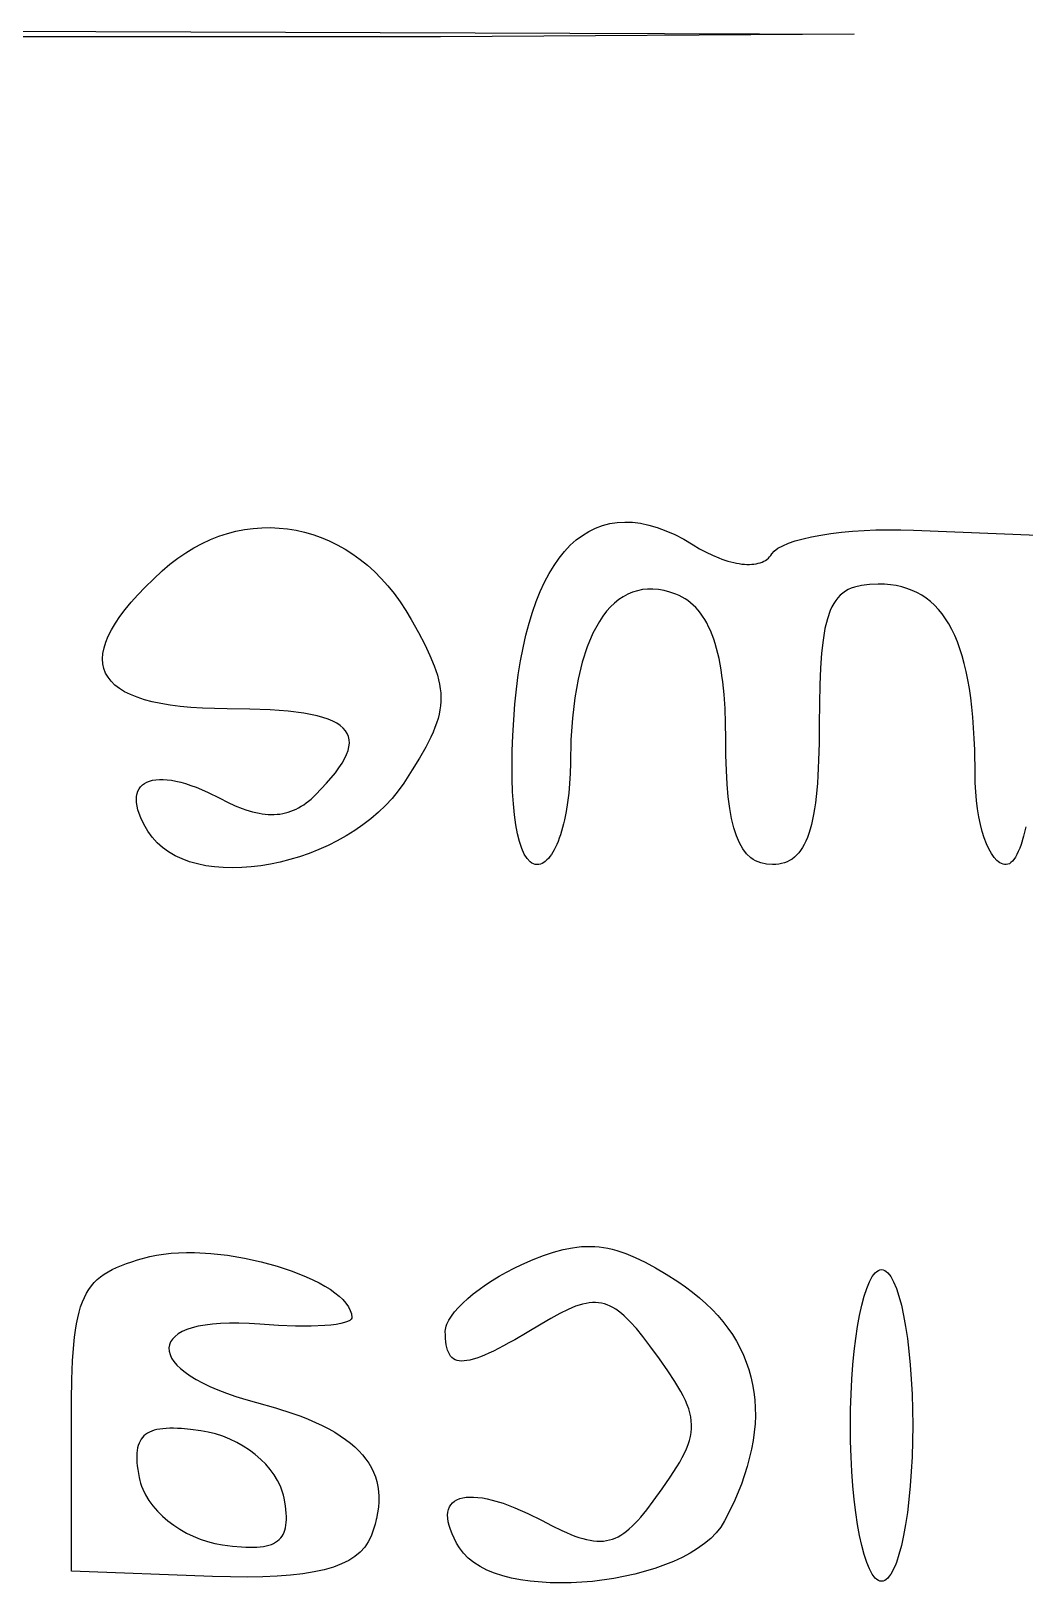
# Model space of a CAD drawing. Extents: x 70.3 to 133.4, y -81.7 to -32.
# Drawn here: x 83.434 to 84.616, y -80.397 to -78.552 of the extents above; entities that cross this region are included whole.
import ezdxf

# ---------------------------------------------------------------- set-up
doc = ezdxf.new("R2010")
doc.units = 0
doc.layers.add('BLACK', color=7, linetype='CONTINUOUS')

msp = doc.modelspace()

# ---------------------------------------------------------------- linework, layer by layer
at = {"layer": 'BLACK', "linetype": 'CONTINUOUS'}
for p, q in [((83.398972, -78.551733), (84.412734, -78.555447)), ((84.412734, -78.555447), (83.921317, -78.558488)), ((83.921317, -78.558488), (79.000274, -78.561297)), ((83.678004, -79.146464), (83.688229, -79.144435)), ((83.688229, -79.144435), (83.698482, -79.14303)), ((83.698482, -79.14303), (83.708743, -79.142247)), ((83.708743, -79.142247), (83.718994, -79.14208)), ((83.718994, -79.14208), (83.729216, -79.142528)), ((83.729216, -79.142528), (83.739388, -79.143585)), ((83.739388, -79.143585), (83.749493, -79.145249)), ((83.749493, -79.145249), (83.759511, -79.147515)), ((84.097515, -79.146522), (84.105469, -79.142635)), ((84.105469, -79.142635), (84.113706, -79.139579)), ((84.113706, -79.139579), (84.12222, -79.137359)), ((84.12222, -79.137359), (84.131005, -79.13598)), ((84.131005, -79.13598), (84.140056, -79.13545)), ((84.140056, -79.13545), (84.149367, -79.135774)), ((84.149367, -79.135774), (84.158931, -79.136957)), ((84.158931, -79.136957), (84.168742, -79.139005)), ((84.168742, -79.139005), (84.178795, -79.141925)), ((84.178795, -79.141925), (84.189084, -79.145721)), ((84.189084, -79.145721), (84.199602, -79.1504)), ((84.4108, -79.146369), (84.424557, -79.145434)), ((84.424557, -79.145434), (84.438781, -79.144816)), ((84.438781, -79.144816), (84.453385, -79.144529)), ((84.453385, -79.144529), (84.468284, -79.144588)), ((84.468284, -79.144588), (84.483391, -79.145008)), ((84.483391, -79.145008), (84.630607, -79.15088)), ((83.627965, -79.166115), (83.637764, -79.160906)), ((83.637764, -79.160906), (83.647687, -79.156339)), ((83.647687, -79.156339), (83.657714, -79.152413)), ((83.657714, -79.152413), (83.667826, -79.149122)), ((83.667826, -79.149122), (83.678004, -79.146464)), ((83.759511, -79.147515), (83.769423, -79.150379)), ((83.769423, -79.150379), (83.779209, -79.153839)), ((83.779209, -79.153839), (83.788852, -79.15789)), ((83.788852, -79.15789), (83.79833, -79.162528)), ((83.79833, -79.162528), (83.807626, -79.16775)), ((84.068652, -79.170259), (84.075413, -79.163108)), ((84.075413, -79.163108), (84.082482, -79.156764)), ((84.082482, -79.156764), (84.089851, -79.151234)), ((84.089851, -79.151234), (84.097515, -79.146522)), ((84.199602, -79.1504), (84.210344, -79.155968)), ((84.210344, -79.155968), (84.221304, -79.16243)), ((84.221304, -79.16243), (84.229184, -79.167122)), ((84.322246, -79.166653), (84.327916, -79.16352)), ((84.327916, -79.16352), (84.334829, -79.160572)), ((84.334829, -79.160572), (84.342899, -79.157825)), ((84.342899, -79.157825), (84.352042, -79.155293)), ((84.352042, -79.155293), (84.362169, -79.152991)), ((84.362169, -79.152991), (84.373194, -79.150933)), ((84.373194, -79.150933), (84.385032, -79.149133)), ((84.385032, -79.149133), (84.397596, -79.147607)), ((84.397596, -79.147607), (84.4108, -79.146369)), ((83.5995, -79.185643), (83.608814, -79.17848)), ((83.608814, -79.17848), (83.618309, -79.171972)), ((83.618309, -79.171972), (83.627965, -79.166115)), ((83.807626, -79.16775), (83.81672, -79.173552)), ((83.81672, -79.173552), (83.825594, -79.179931)), ((83.825594, -79.179931), (83.834227, -79.186881)), ((84.056075, -79.186959), (84.062204, -79.178211)), ((84.062204, -79.178211), (84.068652, -79.170259)), ((84.229184, -79.167122), (84.236955, -79.171299)), ((84.236955, -79.171299), (84.244583, -79.174957)), ((84.244583, -79.174957), (84.252032, -79.178091)), ((84.252032, -79.178091), (84.25568, -79.179461)), ((84.25568, -79.179461), (84.259269, -79.180698)), ((84.259269, -79.180698), (84.262797, -79.181803)), ((84.262797, -79.181803), (84.266259, -79.182774)), ((84.266259, -79.182774), (84.269651, -79.183612)), ((84.30108, -79.183845), (84.303291, -79.183037)), ((84.303291, -79.183037), (84.305375, -79.182088)), ((84.305375, -79.182088), (84.307329, -79.180999)), ((84.307329, -79.180999), (84.309147, -79.179768)), ((84.309147, -79.179768), (84.310827, -79.178395)), ((84.310827, -79.178395), (84.312362, -79.17688)), ((84.312362, -79.17688), (84.31375, -79.175222)), ((84.31375, -79.175222), (84.314986, -79.17342)), ((84.314986, -79.17342), (84.317908, -79.169958)), ((84.317908, -79.169958), (84.322246, -79.166653)), ((83.579894, -79.203204), (83.590386, -79.193465)), ((83.590386, -79.193465), (83.5995, -79.185643)), ((83.834227, -79.186881), (83.842601, -79.194401)), ((83.842601, -79.194401), (83.850697, -79.202486)), ((84.044798, -79.206818), (84.050271, -79.196497)), ((84.050271, -79.196497), (84.056075, -79.186959)), ((84.269651, -79.183612), (84.272968, -79.184315)), ((84.272968, -79.184315), (84.276205, -79.184883)), ((84.276205, -79.184883), (84.27936, -79.185316)), ((84.27936, -79.185316), (84.282427, -79.185613)), ((84.282427, -79.185613), (84.285402, -79.185773)), ((84.285402, -79.185773), (84.288281, -79.185797)), ((84.288281, -79.185797), (84.291059, -79.185684)), ((84.291059, -79.185684), (84.293732, -79.185432)), ((84.293732, -79.185432), (84.296296, -79.185042)), ((84.296296, -79.185042), (84.298747, -79.184513)), ((84.298747, -79.184513), (84.30108, -79.183845)), ((83.561435, -79.221852), (83.570244, -79.212668)), ((83.570244, -79.212668), (83.579894, -79.203204)), ((83.850697, -79.202486), (83.858495, -79.211132)), ((83.858495, -79.211132), (83.865977, -79.220336)), ((84.034867, -79.229791), (84.039661, -79.217918)), ((84.039661, -79.217918), (84.044798, -79.206818)), ((84.14929, -79.218828), (84.143663, -79.221204)), ((84.155109, -79.217031), (84.14929, -79.218828)), ((84.161115, -79.21582), (84.155109, -79.217031)), ((84.167306, -79.215201), (84.161115, -79.21582)), ((84.173677, -79.215179), (84.167306, -79.215201)), ((84.180224, -79.21576), (84.173677, -79.215179)), ((84.186945, -79.21695), (84.180224, -79.21576)), ((84.193835, -79.218755), (84.186945, -79.21695)), ((84.20089, -79.221181), (84.193835, -79.218755)), ((84.39929, -79.219914), (84.396334, -79.222466)), ((84.402456, -79.217676), (84.39929, -79.219914)), ((84.405838, -79.215739), (84.402456, -79.217676)), ((84.409442, -79.214087), (84.405838, -79.215739)), ((84.413275, -79.212704), (84.409442, -79.214087)), ((84.421653, -79.210687), (84.413275, -79.212704)), ((84.431023, -79.209567), (84.421653, -79.210687)), ((84.441436, -79.20922), (84.431023, -79.209567)), ((84.448791, -79.209423), (84.441436, -79.20922)), ((84.455886, -79.210033), (84.448791, -79.209423)), ((84.462724, -79.211054), (84.455886, -79.210033)), ((84.469305, -79.21249), (84.462724, -79.211054)), ((84.475632, -79.214343), (84.469305, -79.21249)), ((84.481706, -79.216617), (84.475632, -79.214343)), ((84.487529, -79.219316), (84.481706, -79.216617)), ((84.493102, -79.222442), (84.487529, -79.219316)), ((83.546339, -79.239378), (83.553468, -79.230757)), ((83.553468, -79.230757), (83.561435, -79.221852)), ((83.865977, -79.220336), (83.873124, -79.230093)), ((83.873124, -79.230093), (83.879915, -79.240401)), ((84.030422, -79.242429), (84.034867, -79.229791)), ((84.123141, -79.236385), (84.118526, -79.24157)), ((84.127966, -79.23175), (84.123141, -79.236385)), ((84.132997, -79.227671), (84.127966, -79.23175)), ((84.13823, -79.224153), (84.132997, -79.227671)), ((84.143663, -79.221204), (84.13823, -79.224153)), ((84.20465, -79.222761), (84.20089, -79.221181)), ((84.20828, -79.224565), (84.20465, -79.222761)), ((84.211781, -79.226596), (84.20828, -79.224565)), ((84.215153, -79.228856), (84.211781, -79.226596)), ((84.218397, -79.231347), (84.215153, -79.228856)), ((84.221515, -79.234071), (84.218397, -79.231347)), ((84.224505, -79.23703), (84.221515, -79.234071)), ((84.22737, -79.240226), (84.224505, -79.23703)), ((84.386476, -79.236136), (84.384472, -79.240494)), ((84.388658, -79.232169), (84.386476, -79.236136)), ((84.391024, -79.228579), (84.388658, -79.232169)), ((84.393581, -79.22535), (84.391024, -79.228579)), ((84.396334, -79.222466), (84.393581, -79.22535)), ((84.498428, -79.225999), (84.493102, -79.222442)), ((84.503509, -79.229991), (84.498428, -79.225999)), ((84.508345, -79.234421), (84.503509, -79.229991)), ((84.512938, -79.239291), (84.508345, -79.234421)), ((83.529982, -79.263524), (83.534598, -79.255764)), ((83.534598, -79.255764), (83.54005, -79.247715)), ((83.54005, -79.247715), (83.546339, -79.239378)), ((83.879915, -79.240401), (83.886332, -79.251255)), ((83.886332, -79.251255), (83.89492, -79.266897)), ((84.022602, -79.269984), (84.026332, -79.255829)), ((84.026332, -79.255829), (84.030422, -79.242429)), ((84.109941, -79.253567), (84.102239, -79.267693)), ((84.114125, -79.2473), (84.109941, -79.253567)), ((84.118526, -79.24157), (84.114125, -79.2473)), ((84.230109, -79.24366), (84.22737, -79.240226)), ((84.232725, -79.247336), (84.230109, -79.24366)), ((84.235216, -79.251254), (84.232725, -79.247336)), ((84.237584, -79.255418), (84.235216, -79.251254)), ((84.239831, -79.259829), (84.237584, -79.255418)), ((84.38097, -79.250447), (84.378101, -79.262148)), ((84.384472, -79.240494), (84.38097, -79.250447)), ((84.517291, -79.244606), (84.512938, -79.239291)), ((84.521404, -79.250369), (84.517291, -79.244606)), ((84.525281, -79.256583), (84.521404, -79.250369)), ((84.528921, -79.263252), (84.525281, -79.256583)), ((83.523256, -79.278168), (83.526202, -79.270993)), ((83.526202, -79.270993), (83.529982, -79.263524)), ((83.89492, -79.266897), (83.90233, -79.281159)), ((84.019239, -79.284888), (84.022602, -79.269984)), ((84.102239, -79.267693), (84.095451, -79.2839)), ((84.241955, -79.264489), (84.239831, -79.259829)), ((84.243958, -79.2694), (84.241955, -79.264489)), ((84.245842, -79.274564), (84.243958, -79.2694)), ((84.247605, -79.279983), (84.245842, -79.274564)), ((84.378101, -79.262148), (84.375814, -79.27572)), ((84.532328, -79.270378), (84.528921, -79.263252)), ((84.535503, -79.277966), (84.532328, -79.270378)), ((83.519416, -79.297911), (83.519864, -79.29163)), ((83.519864, -79.29163), (83.521144, -79.285048)), ((83.521144, -79.285048), (83.523256, -79.278168)), ((83.90233, -79.281159), (83.908554, -79.294237)), ((84.016248, -79.300535), (84.019239, -79.284888)), ((84.095451, -79.2839), (84.089605, -79.302142)), ((84.24925, -79.285659), (84.247605, -79.279983)), ((84.250777, -79.291595), (84.24925, -79.285659)), ((84.252186, -79.297792), (84.250777, -79.291595)), ((84.374058, -79.291285), (84.372781, -79.308964)), ((84.375814, -79.27572), (84.374058, -79.291285)), ((84.538447, -79.286018), (84.535503, -79.277966)), ((84.541162, -79.294538), (84.538447, -79.286018)), ((83.519798, -79.303891), (83.519416, -79.297911)), ((83.52101, -79.309566), (83.519798, -79.303891)), ((83.52305, -79.314934), (83.52101, -79.309566)), ((83.908554, -79.294237), (83.913583, -79.306328)), ((83.913583, -79.306328), (83.915646, -79.312064)), ((83.915646, -79.312064), (83.917408, -79.317626)), ((84.013636, -79.31692), (84.016248, -79.300535)), ((84.089605, -79.302142), (84.084731, -79.322371)), ((84.253479, -79.304252), (84.252186, -79.297792)), ((84.254655, -79.310977), (84.253479, -79.304252)), ((84.255717, -79.31797), (84.254655, -79.310977)), ((84.372781, -79.308964), (84.371933, -79.32888)), ((84.54365, -79.30353), (84.541162, -79.294538)), ((84.545913, -79.312996), (84.54365, -79.30353)), ((83.525917, -79.319994), (83.52305, -79.314934)), ((83.529611, -79.324743), (83.525917, -79.319994)), ((83.53413, -79.329179), (83.529611, -79.324743)), ((83.539474, -79.3333), (83.53413, -79.329179)), ((83.917408, -79.317626), (83.918866, -79.32304)), ((83.918866, -79.32304), (83.92002, -79.328329)), ((83.92002, -79.328329), (83.920868, -79.333519)), ((84.011408, -79.334036), (84.013636, -79.31692)), ((84.084731, -79.322371), (84.08086, -79.344539)), ((84.256663, -79.325232), (84.255717, -79.31797)), ((84.257496, -79.332765), (84.256663, -79.325232)), ((84.371933, -79.32888), (84.371462, -79.351154)), ((84.547952, -79.32294), (84.545913, -79.312996)), ((84.54977, -79.333365), (84.547952, -79.32294)), ((83.54564, -79.337104), (83.539474, -79.3333)), ((83.552629, -79.340588), (83.54564, -79.337104)), ((83.56044, -79.343751), (83.552629, -79.340588)), ((83.569071, -79.34659), (83.56044, -79.343751)), ((83.57852, -79.349103), (83.569071, -79.34659)), ((83.588789, -79.351288), (83.57852, -79.349103)), ((83.920868, -79.333519), (83.92141, -79.338633)), ((83.921569, -79.348732), (83.921184, -79.353767)), ((83.92141, -79.338633), (83.921644, -79.343696)), ((83.921644, -79.343696), (83.921569, -79.348732)), ((84.009571, -79.351879), (84.011408, -79.334036)), ((84.08086, -79.344539), (84.078019, -79.3686)), ((84.258215, -79.340572), (84.257496, -79.332765)), ((84.259316, -79.357013), (84.258215, -79.340572)), ((84.551367, -79.344276), (84.54977, -79.333365)), ((84.552745, -79.355674), (84.551367, -79.344276)), ((83.599874, -79.353142), (83.588789, -79.351288)), ((83.611776, -79.354665), (83.599874, -79.353142)), ((83.624493, -79.355853), (83.611776, -79.354665)), ((83.638024, -79.356704), (83.624493, -79.355853)), ((83.652368, -79.357216), (83.638024, -79.356704)), ((83.667525, -79.357387), (83.652368, -79.357216)), ((83.694604, -79.357711), (83.667525, -79.357387)), ((83.718807, -79.358701), (83.694604, -79.357711)), ((83.740165, -79.360389), (83.718807, -79.358701)), ((83.758708, -79.362803), (83.740165, -79.360389)), ((83.774468, -79.365974), (83.758708, -79.362803)), ((83.781314, -79.367853), (83.774468, -79.365974)), ((83.91948, -79.363929), (83.918159, -79.369105)), ((83.920488, -79.358824), (83.91948, -79.363929)), ((83.921184, -79.353767), (83.920488, -79.358824)), ((84.00813, -79.370442), (84.009571, -79.351879)), ((84.259973, -79.374573), (84.259316, -79.357013)), ((84.371462, -79.351154), (84.371316, -79.375908)), ((84.553907, -79.367563), (84.552745, -79.355674)), ((84.554854, -79.379948), (84.553907, -79.367563)), ((83.787475, -79.369932), (83.781314, -79.367853)), ((83.792956, -79.372215), (83.787475, -79.369932)), ((83.797761, -79.374706), (83.792956, -79.372215)), ((83.801893, -79.377409), (83.797761, -79.374706)), ((83.805356, -79.380328), (83.801893, -79.377409)), ((83.808155, -79.383465), (83.805356, -79.380328)), ((83.810292, -79.386825), (83.808155, -79.383465)), ((83.912303, -79.385308), (83.909717, -79.391015)), ((83.914571, -79.37977), (83.912303, -79.385308)), ((83.916523, -79.374377), (83.914571, -79.37977)), ((83.918159, -79.369105), (83.916523, -79.374377)), ((84.00707, -79.389377), (84.00813, -79.370442)), ((84.078019, -79.3686), (84.076239, -79.394506)), ((84.260191, -79.393266), (84.259973, -79.374573)), ((84.371316, -79.375908), (84.371144, -79.398128)), ((84.555587, -79.39283), (84.554854, -79.379948)), ((83.811772, -79.390412), (83.810292, -79.386825)), ((83.811199, -79.407101), (83.812309, -79.40257)), ((83.812599, -79.39423), (83.811772, -79.390412)), ((83.812309, -79.40257), (83.812777, -79.398281)), ((83.812777, -79.398281), (83.812599, -79.39423)), ((83.903588, -79.403037), (83.896174, -79.416032)), ((83.909717, -79.391015), (83.903588, -79.403037)), ((84.006421, -79.407461), (84.00707, -79.389377)), ((84.076239, -79.394506), (84.075549, -79.42221)), ((84.260373, -79.412748), (84.260191, -79.393266)), ((84.371144, -79.398128), (84.370616, -79.41852)), ((84.556109, -79.406214), (84.555587, -79.39283)), ((83.80042, -79.427716), (83.804058, -79.422181)), ((83.804058, -79.422181), (83.80707, -79.416903)), ((83.80707, -79.416903), (83.809451, -79.411878)), ((83.809451, -79.411878), (83.811199, -79.407101)), ((83.896174, -79.416032), (83.887466, -79.430195)), ((84.006175, -79.424641), (84.006421, -79.407461)), ((84.075549, -79.42221), (84.075289, -79.434473)), ((84.260929, -79.430702), (84.260373, -79.412748)), ((84.370616, -79.41852), (84.370214, -79.428049)), ((84.556524, -79.4345), (84.556109, -79.406214)), ((83.582755, -79.441748), (83.586934, -79.441438)), ((83.586934, -79.441438), (83.591421, -79.441448)), ((83.591421, -79.441448), (83.596208, -79.441781)), ((83.785789, -79.445897), (83.79616, -79.433511)), ((83.79616, -79.433511), (83.80042, -79.427716)), ((83.887466, -79.430195), (83.877456, -79.445723)), ((84.006324, -79.440866), (84.006175, -79.424641)), ((84.006859, -79.456087), (84.006324, -79.440866)), ((84.075289, -79.434473), (84.074638, -79.446393)), ((84.261873, -79.447167), (84.260929, -79.430702)), ((84.369715, -79.437141), (84.369119, -79.445803)), ((84.370214, -79.428049), (84.369715, -79.437141)), ((84.556717, -79.445511), (84.556524, -79.4345)), ((83.559824, -79.461554), (83.560445, -79.458266)), ((83.560445, -79.458266), (83.561461, -79.455258)), ((83.561461, -79.455258), (83.562863, -79.452534)), ((83.562863, -79.452534), (83.564642, -79.450098)), ((83.564642, -79.450098), (83.566789, -79.447954)), ((83.566789, -79.447954), (83.569297, -79.446105)), ((83.569297, -79.446105), (83.572156, -79.444556)), ((83.572156, -79.444556), (83.575357, -79.443311)), ((83.575357, -79.443311), (83.578893, -79.442374)), ((83.578893, -79.442374), (83.582755, -79.441748)), ((83.596208, -79.441781), (83.601286, -79.442441)), ((83.601286, -79.442441), (83.606647, -79.443433)), ((83.606647, -79.443433), (83.612282, -79.444761)), ((83.612282, -79.444761), (83.618182, -79.446428)), ((83.618182, -79.446428), (83.624339, -79.448438)), ((83.624339, -79.448438), (83.630745, -79.450795)), ((83.630745, -79.450795), (83.644266, -79.456568)), ((83.644266, -79.456568), (83.658677, -79.463778)), ((83.770126, -79.462124), (83.772974, -79.45937)), ((83.772974, -79.45937), (83.785789, -79.445897)), ((83.870887, -79.455021), (83.863649, -79.463926)), ((83.877456, -79.445723), (83.870887, -79.455021)), ((84.007773, -79.470251), (84.006859, -79.456087)), ((84.073617, -79.457906), (84.072246, -79.468953)), ((84.074638, -79.446393), (84.073617, -79.457906)), ((84.263219, -79.462179), (84.261873, -79.447167)), ((84.368422, -79.454043), (84.367623, -79.461866)), ((84.369119, -79.445803), (84.368422, -79.454043)), ((84.55728, -79.456214), (84.556717, -79.445511)), ((84.558197, -79.466553), (84.55728, -79.456214)), ((83.559605, -79.465118), (83.559824, -79.461554)), ((83.559798, -79.468954), (83.559605, -79.465118)), ((83.560412, -79.473058), (83.559798, -79.468954)), ((83.561454, -79.477426), (83.560412, -79.473058)), ((83.562933, -79.482054), (83.561454, -79.477426)), ((83.658677, -79.463778), (83.66799, -79.468536)), ((83.66799, -79.468536), (83.676915, -79.472627)), ((83.676915, -79.472627), (83.685473, -79.476049)), ((83.685473, -79.476049), (83.68962, -79.47751)), ((83.68962, -79.47751), (83.693685, -79.478803)), ((83.743268, -79.479279), (83.746393, -79.47805)), ((83.746393, -79.47805), (83.749477, -79.476652)), ((83.749477, -79.476652), (83.752522, -79.475085)), ((83.752522, -79.475085), (83.755531, -79.473348)), ((83.755531, -79.473348), (83.758506, -79.471442)), ((83.758506, -79.471442), (83.761451, -79.469367)), ((83.761451, -79.469367), (83.764367, -79.467122)), ((83.764367, -79.467122), (83.767258, -79.464708)), ((83.767258, -79.464708), (83.770126, -79.462124)), ((83.85579, -79.472427), (83.847359, -79.480517)), ((83.863649, -79.463926), (83.85579, -79.472427)), ((84.009057, -79.483309), (84.007773, -79.470251)), ((84.072246, -79.468953), (84.070546, -79.479471)), ((84.264981, -79.475776), (84.263219, -79.462179)), ((84.267171, -79.487994), (84.264981, -79.475776)), ((84.365708, -79.476293), (84.364588, -79.482909)), ((84.366719, -79.469281), (84.365708, -79.476293)), ((84.367623, -79.461866), (84.366719, -79.469281)), ((84.559447, -79.476471), (84.558197, -79.466553)), ((84.561012, -79.485915), (84.559447, -79.476471)), ((83.564859, -79.486938), (83.562933, -79.482054)), ((83.567239, -79.492075), (83.564859, -79.486938)), ((83.570082, -79.49746), (83.567239, -79.492075)), ((83.693685, -79.478803), (83.697668, -79.479929)), ((83.697668, -79.479929), (83.701572, -79.480887)), ((83.701572, -79.480887), (83.705401, -79.481678)), ((83.705401, -79.481678), (83.709156, -79.4823)), ((83.709156, -79.4823), (83.712841, -79.482755)), ((83.712841, -79.482755), (83.716458, -79.483042)), ((83.716458, -79.483042), (83.72001, -79.483161)), ((83.72001, -79.483161), (83.723499, -79.483112)), ((83.723499, -79.483112), (83.726928, -79.482895)), ((83.726928, -79.482895), (83.7303, -79.482509)), ((83.7303, -79.482509), (83.733617, -79.481954)), ((83.733617, -79.481954), (83.736883, -79.481231)), ((83.736883, -79.481231), (83.740099, -79.48034)), ((83.740099, -79.48034), (83.743268, -79.479279)), ((83.82897, -79.495424), (83.819109, -79.502223)), ((83.838403, -79.488185), (83.82897, -79.495424)), ((83.847359, -79.480517), (83.838403, -79.488185)), ((84.010702, -79.495208), (84.009057, -79.483309)), ((84.012702, -79.505898), (84.010702, -79.495208)), ((84.067422, -79.49412), (84.066238, -79.498672)), ((84.068537, -79.489397), (84.067422, -79.49412)), ((84.070546, -79.479471), (84.068537, -79.489397)), ((84.269805, -79.498872), (84.267171, -79.487994)), ((84.36201, -79.494982), (84.360549, -79.500452)), ((84.363356, -79.489137), (84.36201, -79.494982)), ((84.364588, -79.482909), (84.363356, -79.489137)), ((84.562873, -79.494829), (84.561012, -79.485915)), ((84.56501, -79.503156), (84.562873, -79.494829)), ((83.573397, -79.503089), (83.570082, -79.49746)), ((83.578402, -79.510203), (83.573397, -79.503089)), ((83.584176, -79.516652), (83.578402, -79.510203)), ((83.798291, -79.51447), (83.787431, -79.519898)), ((83.808866, -79.508575), (83.798291, -79.51447)), ((83.819109, -79.502223), (83.808866, -79.508575)), ((84.015047, -79.515328), (84.012702, -79.505898)), ((84.060857, -79.515016), (84.059363, -79.518598)), ((84.062294, -79.511225), (84.060857, -79.515016)), ((84.063672, -79.507232), (84.062294, -79.511225)), ((84.064987, -79.503045), (84.063672, -79.507232)), ((84.066238, -79.498672), (84.064987, -79.503045)), ((84.272897, -79.508446), (84.269805, -79.498872)), ((84.276459, -79.516755), (84.272897, -79.508446)), ((84.355445, -79.514678), (84.353496, -79.518715)), ((84.357268, -79.510293), (84.355445, -79.514678)), ((84.358969, -79.505554), (84.357268, -79.510293)), ((84.360549, -79.500452), (84.358969, -79.505554)), ((84.567405, -79.510842), (84.56501, -79.503156)), ((84.570039, -79.517832), (84.567405, -79.510842)), ((84.614239, -79.509028), (84.611184, -79.518866)), ((84.617092, -79.497726), (84.614239, -79.509028)), ((83.590672, -79.522446), (83.584176, -79.516652)), ((83.597842, -79.527592), (83.590672, -79.522446)), ((83.605637, -79.5321), (83.597842, -79.527592)), ((83.614009, -79.535979), (83.605637, -79.5321)), ((83.753618, -79.533296), (83.742097, -79.536769)), ((83.765046, -79.52932), (83.753618, -79.533296)), ((83.776333, -79.524851), (83.765046, -79.52932)), ((83.787431, -79.519898), (83.776333, -79.524851)), ((84.017729, -79.523447), (84.015047, -79.515328)), ((84.02074, -79.530205), (84.017729, -79.523447)), ((84.024072, -79.535549), (84.02074, -79.530205)), ((84.051126, -79.533096), (84.049344, -79.535259)), ((84.052867, -79.530677), (84.051126, -79.533096)), ((84.054564, -79.52801), (84.052867, -79.530677)), ((84.056214, -79.525102), (84.054564, -79.52801)), ((84.057814, -79.521963), (84.056214, -79.525102)), ((84.059363, -79.518598), (84.057814, -79.521963)), ((84.280507, -79.523834), (84.276459, -79.516755)), ((84.285053, -79.529722), (84.280507, -79.523834)), ((84.290112, -79.534456), (84.285053, -79.529722)), ((84.344406, -79.531516), (84.341798, -79.533913)), ((84.346878, -79.528804), (84.344406, -79.531516)), ((84.349215, -79.525771), (84.346878, -79.528804)), ((84.35142, -79.52241), (84.349215, -79.525771)), ((84.353496, -79.518715), (84.35142, -79.52241)), ((84.572893, -79.524069), (84.570039, -79.517832)), ((84.575947, -79.529499), (84.572893, -79.524069)), ((84.579183, -79.534066), (84.575947, -79.529499)), ((84.604549, -79.533751), (84.602795, -79.536401)), ((84.606268, -79.53066), (84.604549, -79.533751)), ((84.607948, -79.527141), (84.606268, -79.53066)), ((84.609588, -79.523205), (84.607948, -79.527141)), ((84.611184, -79.518866), (84.609588, -79.523205)), ((83.622912, -79.539239), (83.614009, -79.535979)), ((83.632296, -79.541888), (83.622912, -79.539239)), ((83.642115, -79.543935), (83.632296, -79.541888)), ((83.652319, -79.545389), (83.642115, -79.543935)), ((83.662861, -79.546259), (83.652319, -79.545389)), ((83.673694, -79.546555), (83.662861, -79.546259)), ((83.684768, -79.546286), (83.673694, -79.546555)), ((83.696037, -79.545459), (83.684768, -79.546286)), ((83.707453, -79.544085), (83.696037, -79.545459)), ((83.718966, -79.542173), (83.707453, -79.544085)), ((83.73053, -79.539731), (83.718966, -79.542173)), ((83.742097, -79.536769), (83.73053, -79.539731)), ((84.027717, -79.53943), (84.024072, -79.535549)), ((84.029654, -79.540805), (84.027717, -79.53943)), ((84.031666, -79.541795), (84.029654, -79.540805)), ((84.033752, -79.542394), (84.031666, -79.541795)), ((84.035911, -79.542595), (84.033752, -79.542394)), ((84.037915, -79.542438), (84.035911, -79.542595)), ((84.039894, -79.54197), (84.037915, -79.542438)), ((84.041847, -79.541201), (84.039894, -79.54197)), ((84.043771, -79.540138), (84.041847, -79.541201)), ((84.045664, -79.538788), (84.043771, -79.540138)), ((84.047522, -79.537159), (84.045664, -79.538788)), ((84.049344, -79.535259), (84.047522, -79.537159)), ((84.292838, -79.536402), (84.290112, -79.534456)), ((84.295698, -79.538073), (84.292838, -79.536402)), ((84.301824, -79.54061), (84.295698, -79.538073)), ((84.308504, -79.542105), (84.301824, -79.54061)), ((84.315753, -79.542595), (84.308504, -79.542105)), ((84.319534, -79.542467), (84.315753, -79.542595)), ((84.32316, -79.54208), (84.319534, -79.542467)), ((84.326633, -79.541425), (84.32316, -79.54208)), ((84.329957, -79.540497), (84.326633, -79.541425)), ((84.333133, -79.539289), (84.329957, -79.540497)), ((84.336164, -79.537793), (84.333133, -79.539289)), ((84.339052, -79.536004), (84.336164, -79.537793)), ((84.341798, -79.533913), (84.339052, -79.536004)), ((84.582582, -79.537714), (84.579183, -79.534066)), ((84.584337, -79.539177), (84.582582, -79.537714)), ((84.586125, -79.540389), (84.584337, -79.539177)), ((84.587944, -79.541344), (84.586125, -79.540389)), ((84.589792, -79.542034), (84.587944, -79.541344)), ((84.591667, -79.542454), (84.589792, -79.542034)), ((84.593566, -79.542595), (84.591667, -79.542454)), ((84.595464, -79.542339), (84.593566, -79.542595)), ((84.597339, -79.541579), (84.595464, -79.542339)), ((84.599187, -79.540328), (84.597339, -79.541579)), ((84.601007, -79.538598), (84.599187, -79.540328)), ((84.602795, -79.536401), (84.601007, -79.538598)), ((83.554125, -80.01474), (83.5609, -80.012695)), ((83.5609, -80.012695), (83.575681, -80.008736)), ((83.575681, -80.008736), (83.583668, -80.006981)), ((83.583668, -80.006981), (83.592046, -80.005614)), ((83.592046, -80.005614), (83.600775, -80.004621)), ((83.600775, -80.004621), (83.60981, -80.003989)), ((83.60981, -80.003989), (83.619111, -80.003705)), ((83.619111, -80.003705), (83.628634, -80.003758)), ((83.628634, -80.003758), (83.648178, -80.004819)), ((83.648178, -80.004819), (83.668105, -80.00707)), ((83.668105, -80.00707), (83.688076, -80.010408)), ((83.688076, -80.010408), (83.707751, -80.014732)), ((84.017902, -80.018089), (84.031174, -80.012296)), ((84.031174, -80.012296), (84.043711, -80.007388)), ((84.043711, -80.007388), (84.055621, -80.003377)), ((84.055621, -80.003377), (84.067014, -80.000275)), ((84.067014, -80.000275), (84.077999, -79.998093)), ((84.077999, -79.998093), (84.083372, -79.997351)), ((84.083372, -79.997351), (84.088684, -79.996844)), ((84.088684, -79.996844), (84.093949, -79.996573)), ((84.093949, -79.996573), (84.09918, -79.996539)), ((84.09918, -79.996539), (84.104391, -79.996745)), ((84.104391, -79.996745), (84.109595, -79.997191)), ((84.109595, -79.997191), (84.114806, -79.997879)), ((84.114806, -79.997879), (84.120038, -79.998811)), ((84.120038, -79.998811), (84.125305, -79.999987)), ((84.125305, -79.999987), (84.130619, -80.001411)), ((84.130619, -80.001411), (84.141447, -80.005002)), ((84.141447, -80.005002), (84.152631, -80.009598)), ((84.152631, -80.009598), (84.164281, -80.01521)), ((83.517102, -80.032578), (83.521358, -80.02948)), ((83.521358, -80.02948), (83.525938, -80.026607)), ((83.525938, -80.026607), (83.530856, -80.023933)), ((83.530856, -80.023933), (83.536122, -80.021434)), ((83.536122, -80.021434), (83.541747, -80.019085)), ((83.541747, -80.019085), (83.547745, -80.016862)), ((83.547745, -80.016862), (83.554125, -80.01474)), ((83.707751, -80.014732), (83.726793, -80.01994)), ((83.726793, -80.01994), (83.744863, -80.025929)), ((83.744863, -80.025929), (83.761622, -80.032597)), ((83.990893, -80.032103), (83.999605, -80.027198)), ((83.999605, -80.027198), (84.008623, -80.022513)), ((84.008623, -80.022513), (84.017902, -80.018089)), ((84.164281, -80.01521), (84.176504, -80.021849)), ((84.176504, -80.021849), (84.189411, -80.029528)), ((84.189411, -80.029528), (84.203111, -80.038258)), ((84.434416, -80.0325), (84.43617, -80.029994)), ((84.43617, -80.029994), (84.437958, -80.027917)), ((84.437958, -80.027917), (84.439778, -80.026281)), ((84.439778, -80.026281), (84.441626, -80.025098)), ((84.441626, -80.025098), (84.443501, -80.024379)), ((84.443501, -80.024379), (84.445399, -80.024137)), ((84.445399, -80.024137), (84.447298, -80.024379)), ((84.447298, -80.024379), (84.449173, -80.025098)), ((84.449173, -80.025098), (84.451021, -80.026281)), ((84.451021, -80.026281), (84.45284, -80.027917)), ((84.45284, -80.027917), (84.456383, -80.0325)), ((83.500298, -80.052295), (83.503101, -80.047706)), ((83.503101, -80.047706), (83.506171, -80.043464)), ((83.506171, -80.043464), (83.509521, -80.039546)), ((83.509521, -80.039546), (83.51316, -80.035925)), ((83.51316, -80.035925), (83.517102, -80.032578)), ((83.761622, -80.032597), (83.769405, -80.036153)), ((83.769405, -80.036153), (83.776732, -80.039841)), ((83.776732, -80.039841), (83.783563, -80.043648)), ((83.783563, -80.043648), (83.789854, -80.047561)), ((83.789854, -80.047561), (83.795564, -80.051567)), ((83.960049, -80.053116), (83.967066, -80.047736)), ((83.967066, -80.047736), (83.974577, -80.042413)), ((83.974577, -80.042413), (83.982535, -80.037189)), ((83.982535, -80.037189), (83.990893, -80.032103)), ((84.203111, -80.038258), (84.212203, -80.044473)), ((84.212203, -80.044473), (84.220828, -80.050893)), ((84.424726, -80.055879), (84.42778, -80.046576)), ((84.42778, -80.046576), (84.429377, -80.042472)), ((84.429377, -80.042472), (84.431017, -80.038751)), ((84.431017, -80.038751), (84.432697, -80.035423)), ((84.432697, -80.035423), (84.434416, -80.0325)), ((84.456383, -80.0325), (84.459782, -80.038751)), ((84.459782, -80.038751), (84.463018, -80.046576)), ((84.463018, -80.046576), (84.466072, -80.055879)), ((83.491526, -80.07462), (83.493376, -80.068394)), ((83.493376, -80.068394), (83.495447, -80.062614)), ((83.495447, -80.062614), (83.49775, -80.057256)), ((83.49775, -80.057256), (83.500298, -80.052295)), ((83.795564, -80.051567), (83.80065, -80.055653)), ((83.80065, -80.055653), (83.805069, -80.059807)), ((83.805069, -80.059807), (83.80878, -80.064016)), ((83.80878, -80.064016), (83.81174, -80.068267)), ((83.81174, -80.068267), (83.813906, -80.072547)), ((83.942426, -80.069197), (83.947682, -80.063887)), ((83.947682, -80.063887), (83.953572, -80.058514)), ((83.953572, -80.058514), (83.960049, -80.053116)), ((84.081722, -80.067734), (84.077294, -80.069456)), ((84.08599, -80.066286), (84.081722, -80.067734)), ((84.090109, -80.065115), (84.08599, -80.066286)), ((84.094095, -80.064223), (84.090109, -80.065115)), ((84.097958, -80.063613), (84.094095, -80.064223)), ((84.101713, -80.063287), (84.097958, -80.063613)), ((84.105373, -80.063248), (84.101713, -80.063287)), ((84.108951, -80.063499), (84.105373, -80.063248)), ((84.112459, -80.064041), (84.108951, -80.063499)), ((84.115911, -80.064879), (84.112459, -80.064041)), ((84.11932, -80.066013), (84.115911, -80.064879)), ((84.122699, -80.067448), (84.11932, -80.066013)), ((84.126062, -80.069184), (84.122699, -80.067448)), ((84.220828, -80.050893), (84.228985, -80.057517)), ((84.228985, -80.057517), (84.236672, -80.064339)), ((84.236672, -80.064339), (84.24389, -80.071357)), ((84.419238, -80.078542), (84.421872, -80.066566)), ((84.421872, -80.066566), (84.424726, -80.055879)), ((84.466072, -80.055879), (84.468926, -80.066566)), ((84.468926, -80.066566), (84.47156, -80.078542)), ((83.488443, -80.088507), (83.489886, -80.081316)), ((83.489886, -80.081316), (83.491526, -80.07462)), ((83.807079, -80.087142), (83.802468, -80.088261)), ((83.810762, -80.085866), (83.807079, -80.087142)), ((83.813463, -80.084439), (83.810762, -80.085866)), ((83.815124, -80.082863), (83.813463, -80.084439)), ((83.813906, -80.072547), (83.815237, -80.076844)), ((83.815548, -80.082021), (83.815124, -80.082863)), ((83.815237, -80.076844), (83.81569, -80.081144)), ((83.81569, -80.081144), (83.815548, -80.082021)), ((83.928674, -80.088979), (83.930928, -80.084333)), ((83.930928, -80.084333), (83.934002, -80.079461)), ((83.934002, -80.079461), (83.937851, -80.074402)), ((83.937851, -80.074402), (83.942426, -80.069197)), ((84.052285, -80.082082), (84.040698, -80.088959)), ((84.062914, -80.076238), (84.052285, -80.082082)), ((84.072692, -80.071449), (84.062914, -80.076238)), ((84.077294, -80.069456), (84.072692, -80.071449)), ((84.12942, -80.071226), (84.126062, -80.069184)), ((84.132787, -80.073576), (84.12942, -80.071226)), ((84.136177, -80.076235), (84.132787, -80.073576)), ((84.139602, -80.079208), (84.136177, -80.076235)), ((84.143075, -80.082496), (84.139602, -80.079208)), ((84.14661, -80.086102), (84.143075, -80.082496)), ((84.153917, -80.094278), (84.14661, -80.086102)), ((84.24389, -80.071357), (84.250638, -80.078568)), ((84.250638, -80.078568), (84.256914, -80.085969)), ((84.256914, -80.085969), (84.262719, -80.093555)), ((84.416843, -80.091711), (84.419238, -80.078542)), ((84.47156, -80.078542), (84.473955, -80.091711)), ((83.485186, -80.113301), (83.486105, -80.104475)), ((83.486105, -80.104475), (83.487186, -80.096219)), ((83.487186, -80.096219), (83.488443, -80.088507)), ((83.60553, -80.103507), (83.602466, -80.106669)), ((83.609421, -80.10057), (83.60553, -80.103507)), ((83.614138, -80.09788), (83.609421, -80.10057)), ((83.619681, -80.095458), (83.614138, -80.09788)), ((83.626048, -80.093323), (83.619681, -80.095458)), ((83.633238, -80.091497), (83.626048, -80.093323)), ((83.641251, -80.090001), (83.633238, -80.091497)), ((83.650086, -80.088855), (83.641251, -80.090001)), ((83.659741, -80.08808), (83.650086, -80.088855)), ((83.670216, -80.087696), (83.659741, -80.08808)), ((83.681511, -80.087725), (83.670216, -80.087696)), ((83.693624, -80.088186), (83.681511, -80.087725)), ((83.706554, -80.089102), (83.693624, -80.088186)), ((83.728477, -80.090636), (83.706554, -80.089102)), ((83.74893, -80.091382), (83.728477, -80.090636)), ((83.767464, -80.091373), (83.74893, -80.091382)), ((83.783632, -80.090642), (83.767464, -80.091373)), ((83.790688, -80.090015), (83.783632, -80.090642)), ((83.796986, -80.08922), (83.790688, -80.090015)), ((83.802468, -80.088261), (83.796986, -80.08922)), ((83.926815, -80.097426), (83.926934, -80.095433)), ((83.92688, -80.101903), (83.926815, -80.097426)), ((83.927083, -80.10608), (83.92688, -80.101903)), ((83.926934, -80.095433), (83.927287, -80.093357)), ((83.927287, -80.093357), (83.927869, -80.091204)), ((83.927869, -80.091204), (83.928674, -80.088979)), ((84.024255, -80.098856), (84.009384, -80.107478)), ((84.040698, -80.088959), (84.024255, -80.098856)), ((84.161626, -80.103757), (84.153917, -80.094278)), ((84.169842, -80.11456), (84.161626, -80.103757)), ((84.262719, -80.093555), (84.268052, -80.101325)), ((84.268052, -80.101325), (84.272912, -80.109273)), ((84.414706, -80.105979), (84.416843, -80.091711)), ((84.473955, -80.091711), (84.476092, -80.105979)), ((83.483791, -80.132758), (83.485186, -80.113301)), ((83.598823, -80.113589), (83.598246, -80.117306)), ((83.598246, -80.117306), (83.598499, -80.121165)), ((83.598499, -80.121165), (83.599583, -80.125147)), ((83.60023, -80.110037), (83.598823, -80.113589)), ((83.602466, -80.106669), (83.60023, -80.110037)), ((83.927431, -80.109957), (83.927083, -80.10608)), ((83.927934, -80.113534), (83.927431, -80.109957)), ((83.9286, -80.116809), (83.927934, -80.113534)), ((83.929439, -80.119782), (83.9286, -80.116809)), ((83.930459, -80.122453), (83.929439, -80.119782)), ((83.931669, -80.124821), (83.930459, -80.122453)), ((83.97863, -80.123498), (83.973508, -80.125758)), ((83.984082, -80.120924), (83.97863, -80.123498)), ((83.989875, -80.118036), (83.984082, -80.120924)), ((83.996017, -80.114832), (83.989875, -80.118036)), ((84.002517, -80.111313), (83.996017, -80.114832)), ((84.009384, -80.107478), (84.002517, -80.111313)), ((84.181353, -80.130262), (84.169842, -80.11456)), ((84.272912, -80.109273), (84.277298, -80.117399)), ((84.277298, -80.117399), (84.281211, -80.125697)), ((84.41128, -80.137432), (84.412845, -80.121251)), ((84.412845, -80.121251), (84.414706, -80.105979)), ((84.476092, -80.105979), (84.477953, -80.121251)), ((84.477953, -80.121251), (84.479518, -80.137432)), ((83.48291, -80.154789), (83.483791, -80.132758)), ((83.599583, -80.125147), (83.6015, -80.12923)), ((83.6015, -80.12923), (83.604251, -80.133395)), ((83.604251, -80.133395), (83.607835, -80.137619)), ((83.607835, -80.137619), (83.612254, -80.141884)), ((83.612254, -80.141884), (83.617509, -80.146167)), ((83.933077, -80.126884), (83.931669, -80.124821)), ((83.934694, -80.128643), (83.933077, -80.126884)), ((83.936526, -80.130097), (83.934694, -80.128643)), ((83.938585, -80.131245), (83.936526, -80.130097)), ((83.940877, -80.132087), (83.938585, -80.131245)), ((83.943413, -80.132621), (83.940877, -80.132087)), ((83.9462, -80.132848), (83.943413, -80.132621)), ((83.949248, -80.132765), (83.9462, -80.132848)), ((83.952566, -80.132374), (83.949248, -80.132765)), ((83.956162, -80.131673), (83.952566, -80.132374)), ((83.960046, -80.130662), (83.956162, -80.131673)), ((83.964225, -80.129339), (83.960046, -80.130662)), ((83.96871, -80.127705), (83.964225, -80.129339)), ((83.973508, -80.125758), (83.96871, -80.127705)), ((84.191341, -80.144401), (84.181353, -80.130262)), ((84.281211, -80.125697), (84.284648, -80.134164)), ((84.284648, -80.134164), (84.28761, -80.142798)), ((84.41003, -80.154427), (84.41128, -80.137432)), ((84.479518, -80.137432), (84.480768, -80.154427)), ((83.482449, -80.179589), (83.48291, -80.154789)), ((83.617509, -80.146167), (83.623602, -80.150449)), ((83.623602, -80.150449), (83.630531, -80.154708)), ((83.630531, -80.154708), (83.6383, -80.158923)), ((83.6383, -80.158923), (83.646907, -80.163075)), ((84.19981, -80.157194), (84.191341, -80.144401)), ((84.206766, -80.168858), (84.19981, -80.157194)), ((84.28761, -80.142798), (84.290096, -80.151595)), ((84.290096, -80.151595), (84.292105, -80.160552)), ((84.292105, -80.160552), (84.293637, -80.169666)), ((84.409114, -80.17214), (84.41003, -80.154427)), ((84.480768, -80.154427), (84.481685, -80.17214)), ((83.646907, -80.163075), (83.656356, -80.167143)), ((83.656356, -80.167143), (83.666645, -80.171105)), ((83.666645, -80.171105), (83.677777, -80.17494)), ((83.677777, -80.17494), (83.689751, -80.17863)), ((83.689751, -80.17863), (83.702569, -80.182151)), ((84.209678, -80.174333), (84.206766, -80.168858)), ((84.212213, -80.179608), (84.209678, -80.174333)), ((84.293637, -80.169666), (84.29469, -80.178932)), ((84.29469, -80.178932), (84.295265, -80.188348)), ((84.40855, -80.190478), (84.409114, -80.17214)), ((84.481685, -80.17214), (84.482249, -80.190478)), ((83.482316, -80.207356), (83.482449, -80.179589)), ((83.702569, -80.182151), (83.724961, -80.188398)), ((83.724961, -80.188398), (83.74542, -80.195041)), ((83.74542, -80.195041), (83.75493, -80.198519)), ((84.214372, -80.184709), (84.212213, -80.179608)), ((84.216156, -80.189662), (84.214372, -80.184709)), ((84.217565, -80.194496), (84.216156, -80.189662)), ((84.2186, -80.199237), (84.217565, -80.194496)), ((84.295361, -80.197911), (84.294977, -80.207618)), ((84.295265, -80.188348), (84.295361, -80.197911)), ((84.408358, -80.209345), (84.40855, -80.190478)), ((84.482249, -80.190478), (84.482441, -80.209345)), ((83.482316, -80.382544), (83.482316, -80.207356)), ((83.577959, -80.216138), (83.575276, -80.217291)), ((83.58088, -80.215158), (83.577959, -80.216138)), ((83.584043, -80.214346), (83.58088, -80.215158)), ((83.587452, -80.213699), (83.584043, -80.214346)), ((83.591113, -80.213214), (83.587452, -80.213699)), ((83.595029, -80.212888), (83.591113, -80.213214)), ((83.599205, -80.212717), (83.595029, -80.212888)), ((83.603645, -80.212699), (83.599205, -80.212717)), ((83.608353, -80.212829), (83.603645, -80.212699)), ((83.613333, -80.213105), (83.608353, -80.212829)), ((83.62413, -80.21408), (83.613333, -80.213105)), ((83.636069, -80.215598), (83.62413, -80.21408)), ((83.645001, -80.217207), (83.636069, -80.215598)), ((83.75493, -80.198519), (83.763963, -80.202103)), ((83.763963, -80.202103), (83.772521, -80.205796)), ((83.772521, -80.205796), (83.780606, -80.209602)), ((83.780606, -80.209602), (83.788222, -80.213522)), ((83.788222, -80.213522), (83.795369, -80.217559)), ((84.219261, -80.203912), (84.2186, -80.199237)), ((84.219008, -80.217813), (84.219464, -80.213173)), ((84.219549, -80.208548), (84.219261, -80.203912)), ((84.219464, -80.213173), (84.219549, -80.208548)), ((84.294977, -80.207618), (84.294112, -80.217464)), ((84.40855, -80.228211), (84.408358, -80.209345)), ((84.482441, -80.209345), (84.482249, -80.228211)), ((83.561861, -80.233091), (83.561125, -80.235937)), ((83.562796, -80.230445), (83.561861, -80.233091)), ((83.563934, -80.227998), (83.562796, -80.230445)), ((83.56528, -80.225746), (83.563934, -80.227998)), ((83.566838, -80.223685), (83.56528, -80.225746)), ((83.568612, -80.221812), (83.566838, -80.223685)), ((83.570607, -80.220124), (83.568612, -80.221812)), ((83.572827, -80.218618), (83.570607, -80.220124)), ((83.575276, -80.217291), (83.572827, -80.218618)), ((83.653795, -80.219451), (83.645001, -80.217207)), ((83.662402, -80.222292), (83.653795, -80.219451)), ((83.670774, -80.22569), (83.662402, -80.222292)), ((83.678863, -80.229606), (83.670774, -80.22569)), ((83.686619, -80.234001), (83.678863, -80.229606)), ((83.693995, -80.238837), (83.686619, -80.234001)), ((83.795369, -80.217559), (83.80205, -80.221716)), ((83.80205, -80.221716), (83.808267, -80.225995)), ((83.808267, -80.225995), (83.814023, -80.230398)), ((83.814023, -80.230398), (83.819319, -80.234929)), ((84.213477, -80.23707), (84.215415, -80.232097)), ((84.215415, -80.232097), (84.216983, -80.227248)), ((84.216983, -80.227248), (84.218181, -80.222496)), ((84.218181, -80.222496), (84.219008, -80.217813)), ((84.292766, -80.227447), (84.290938, -80.237564)), ((84.294112, -80.217464), (84.292766, -80.227447)), ((84.409114, -80.246549), (84.40855, -80.228211)), ((84.482249, -80.228211), (84.481685, -80.246549)), ((83.560233, -80.242248), (83.560068, -80.245718)), ((83.560068, -80.245718), (83.560085, -80.249403)), ((83.560085, -80.249403), (83.560279, -80.253306)), ((83.560584, -80.238989), (83.560233, -80.242248)), ((83.561125, -80.235937), (83.560584, -80.238989)), ((83.700942, -80.244073), (83.693995, -80.238837)), ((83.707412, -80.24967), (83.700942, -80.244073)), ((83.713356, -80.255591), (83.707412, -80.24967)), ((83.819319, -80.234929), (83.824157, -80.239589)), ((83.824157, -80.239589), (83.828541, -80.244381)), ((83.828541, -80.244381), (83.832471, -80.249309)), ((83.832471, -80.249309), (83.83595, -80.254373)), ((84.202045, -80.25874), (84.205454, -80.253001)), ((84.205454, -80.253001), (84.208496, -80.247495)), ((84.208496, -80.247495), (84.211171, -80.242193)), ((84.211171, -80.242193), (84.213477, -80.23707)), ((84.290938, -80.237564), (84.285833, -80.258184)), ((84.41003, -80.264263), (84.409114, -80.246549)), ((84.481685, -80.246549), (84.480768, -80.264263)), ((83.560279, -80.253306), (83.560646, -80.25743)), ((83.560646, -80.25743), (83.561182, -80.261778)), ((83.561182, -80.261778), (83.562742, -80.271161)), ((83.562742, -80.271161), (83.563523, -80.274686)), ((83.718726, -80.261795), (83.713356, -80.255591)), ((83.723472, -80.268243), (83.718726, -80.261795)), ((83.727548, -80.274896), (83.723472, -80.268243)), ((83.83595, -80.254373), (83.838981, -80.259577)), ((83.838981, -80.259577), (83.841565, -80.264924)), ((83.841565, -80.264924), (83.843705, -80.270415)), ((83.843705, -80.270415), (83.845402, -80.276054)), ((84.184749, -80.284556), (84.194127, -80.271021)), ((84.194127, -80.271021), (84.202045, -80.25874)), ((84.285833, -80.258184), (84.278794, -80.279298)), ((84.41128, -80.281258), (84.41003, -80.264263)), ((84.480768, -80.264263), (84.479518, -80.281258)), ((83.563523, -80.274686), (83.564514, -80.278195)), ((83.564514, -80.278195), (83.565709, -80.281682)), ((83.565709, -80.281682), (83.567102, -80.285142)), ((83.567102, -80.285142), (83.570458, -80.291961)), ((83.730904, -80.281716), (83.727548, -80.274896)), ((83.732298, -80.285176), (83.730904, -80.281716)), ((83.733493, -80.288663), (83.732298, -80.285176)), ((83.734484, -80.292172), (83.733493, -80.288663)), ((83.845402, -80.276054), (83.846659, -80.281843)), ((83.846659, -80.281843), (83.847479, -80.287784)), ((83.847479, -80.287784), (83.847862, -80.29388)), ((84.173914, -80.29956), (84.184749, -80.284556)), ((84.278794, -80.279298), (84.269814, -80.300881)), ((84.412845, -80.297439), (84.41128, -80.281258)), ((84.479518, -80.281258), (84.477953, -80.297439)), ((83.570458, -80.291961), (83.574534, -80.298615)), ((83.574534, -80.298615), (83.579281, -80.305063)), ((83.579281, -80.305063), (83.58465, -80.311267)), ((83.735264, -80.295697), (83.734484, -80.292172)), ((83.736825, -80.30508), (83.735264, -80.295697)), ((83.73736, -80.309428), (83.736825, -80.30508)), ((83.847331, -80.306547), (83.84642, -80.313123)), ((83.847812, -80.300134), (83.847331, -80.306547)), ((83.847862, -80.29388), (83.847812, -80.300134)), ((83.930662, -80.309144), (83.931848, -80.306225)), ((83.931848, -80.306225), (83.933456, -80.303622)), ((83.933456, -80.303622), (83.935477, -80.301336)), ((83.935477, -80.301336), (83.937902, -80.299372)), ((83.937902, -80.299372), (83.940723, -80.297732)), ((83.940723, -80.297732), (83.943932, -80.296418)), ((83.943932, -80.296418), (83.947519, -80.295434)), ((83.947519, -80.295434), (83.951478, -80.294783)), ((83.951478, -80.294783), (83.955798, -80.294466)), ((83.955798, -80.294466), (83.960472, -80.294488)), ((83.960472, -80.294488), (83.965492, -80.294851)), ((83.965492, -80.294851), (83.970849, -80.295557)), ((83.970849, -80.295557), (83.976534, -80.296611)), ((83.976534, -80.296611), (83.982539, -80.298013)), ((83.982539, -80.298013), (83.995477, -80.301879)), ((83.995477, -80.301879), (84.009593, -80.307176)), ((84.009593, -80.307176), (84.024822, -80.313929)), ((84.166355, -80.309584), (84.173914, -80.29956)), ((84.269814, -80.300881), (84.258888, -80.322905)), ((84.414706, -80.312711), (84.412845, -80.297439)), ((84.477953, -80.297439), (84.476092, -80.312711)), ((83.58465, -80.311267), (83.590594, -80.317187)), ((83.590594, -80.317187), (83.597064, -80.322785)), ((83.597064, -80.322785), (83.604011, -80.328021)), ((83.737728, -80.313552), (83.73736, -80.309428)), ((83.737423, -80.32787), (83.737774, -80.32461)), ((83.737922, -80.317455), (83.737728, -80.313552)), ((83.737774, -80.32461), (83.737938, -80.32114)), ((83.737938, -80.32114), (83.737922, -80.317455)), ((83.843319, -80.326773), (83.841133, -80.333852)), ((83.844756, -80.32114), (83.843319, -80.326773)), ((83.845082, -80.319864), (83.844756, -80.32114)), ((83.84642, -80.313123), (83.845082, -80.319864)), ((83.929585, -80.315916), (83.929904, -80.312375)), ((83.929713, -80.319763), (83.929585, -80.315916)), ((83.930295, -80.323915), (83.929713, -80.319763)), ((83.929904, -80.312375), (83.930662, -80.309144)), ((83.93134, -80.328368), (83.930295, -80.323915)), ((84.024822, -80.313929), (84.041095, -80.322159)), ((84.041095, -80.322159), (84.053745, -80.328745)), ((84.148904, -80.329301), (84.15228, -80.32596)), ((84.15228, -80.32596), (84.155701, -80.322319)), ((84.155701, -80.322319), (84.159178, -80.318378)), ((84.159178, -80.318378), (84.162725, -80.314134)), ((84.162725, -80.314134), (84.166355, -80.309584)), ((84.258886, -80.322905), (84.254388, -80.330143)), ((84.258888, -80.322905), (84.258886, -80.322905)), ((84.416843, -80.326979), (84.414706, -80.312711)), ((84.419238, -80.340149), (84.416843, -80.326979)), ((84.473955, -80.326979), (84.47156, -80.340149)), ((84.476092, -80.312711), (84.473955, -80.326979)), ((83.604011, -80.328021), (83.611387, -80.332857)), ((83.611387, -80.332857), (83.619143, -80.337252)), ((83.619143, -80.337252), (83.627232, -80.341168)), ((83.627232, -80.341168), (83.635604, -80.344567)), ((83.635604, -80.344567), (83.644211, -80.347407)), ((83.7274, -80.346734), (83.729394, -80.345046)), ((83.729394, -80.345046), (83.731169, -80.343174)), ((83.731169, -80.343174), (83.732726, -80.341113)), ((83.732726, -80.341113), (83.734072, -80.33886)), ((83.734072, -80.33886), (83.735211, -80.336413)), ((83.735211, -80.336413), (83.736145, -80.333768)), ((83.736145, -80.333768), (83.736881, -80.330921)), ((83.736881, -80.330921), (83.737423, -80.32787)), ((83.838527, -80.341105), (83.835304, -80.347933)), ((83.841133, -80.333852), (83.838527, -80.341103)), ((83.838527, -80.341103), (83.838527, -80.341105)), ((83.932858, -80.333118), (83.93134, -80.328368)), ((83.934855, -80.338165), (83.932858, -80.333118)), ((83.937341, -80.343503), (83.934855, -80.338165)), ((83.940324, -80.349132), (83.937341, -80.343503)), ((84.053745, -80.328745), (84.065334, -80.334345)), ((84.065334, -80.334345), (84.070763, -80.336771)), ((84.070763, -80.336771), (84.075966, -80.338944)), ((84.075966, -80.338944), (84.080955, -80.340863)), ((84.080955, -80.340863), (84.085743, -80.342524)), ((84.085743, -80.342524), (84.090343, -80.343925)), ((84.090343, -80.343925), (84.094768, -80.345066)), ((84.094768, -80.345066), (84.099031, -80.345942)), ((84.121927, -80.345542), (84.125415, -80.344511)), ((84.125415, -80.344511), (84.128845, -80.3432)), ((84.128845, -80.3432), (84.132229, -80.341605)), ((84.132229, -80.341605), (84.135579, -80.339724)), ((84.135579, -80.339724), (84.138909, -80.337555)), ((84.138909, -80.337555), (84.142231, -80.335097)), ((84.142231, -80.335097), (84.145558, -80.332346)), ((84.145558, -80.332346), (84.148904, -80.329301)), ((84.242374, -80.343615), (84.234996, -80.349835)), ((84.248861, -80.337048), (84.242374, -80.343615)), ((84.254388, -80.330143), (84.248861, -80.337048)), ((84.421872, -80.352124), (84.419238, -80.340149)), ((84.47156, -80.340149), (84.468926, -80.352124)), ((83.644211, -80.347407), (83.653005, -80.349652)), ((83.653005, -80.349652), (83.661937, -80.351261)), ((83.661937, -80.351261), (83.673876, -80.352779)), ((83.673876, -80.352779), (83.684673, -80.353754)), ((83.684673, -80.353754), (83.689654, -80.35403)), ((83.689654, -80.35403), (83.694362, -80.35416)), ((83.694362, -80.35416), (83.698801, -80.354142)), ((83.698801, -80.354142), (83.702977, -80.353971)), ((83.702977, -80.353971), (83.706893, -80.353645)), ((83.706893, -80.353645), (83.710554, -80.35316)), ((83.710554, -80.35316), (83.713964, -80.352513)), ((83.713964, -80.352513), (83.717127, -80.351701)), ((83.717127, -80.351701), (83.720048, -80.35072)), ((83.720048, -80.35072), (83.72273, -80.349568)), ((83.72273, -80.349568), (83.72518, -80.34824)), ((83.72518, -80.34824), (83.7274, -80.346734)), ((83.825792, -80.35996), (83.819448, -80.365175)), ((83.831068, -80.354215), (83.825792, -80.35996)), ((83.835304, -80.347933), (83.831068, -80.354215)), ((83.943812, -80.355047), (83.940324, -80.349132)), ((83.948414, -80.361357), (83.943812, -80.355047)), ((83.954038, -80.367125), (83.948414, -80.361357)), ((84.099031, -80.345942), (84.103145, -80.346553)), ((84.103145, -80.346553), (84.107123, -80.346896)), ((84.107123, -80.346896), (84.110977, -80.346968)), ((84.110977, -80.346968), (84.11472, -80.346768)), ((84.11472, -80.346768), (84.118366, -80.346293)), ((84.118366, -80.346293), (84.121927, -80.345542)), ((84.217837, -80.361207), (84.208194, -80.366346)), ((84.226794, -80.355701), (84.217837, -80.361207)), ((84.234996, -80.349835), (84.226794, -80.355701)), ((84.424726, -80.362811), (84.421872, -80.352124)), ((84.42778, -80.372115), (84.424726, -80.362811)), ((84.466072, -80.362811), (84.463018, -80.372115)), ((84.468926, -80.352124), (84.466072, -80.362811)), ((83.782845, -80.380865), (83.770751, -80.38353)), ((83.793735, -80.377703), (83.782845, -80.380865)), ((83.803447, -80.374039), (83.793735, -80.377703)), ((83.812009, -80.369865), (83.803447, -80.374039)), ((83.819448, -80.365175), (83.812009, -80.369865)), ((83.960615, -80.372359), (83.954038, -80.367125)), ((83.968077, -80.377064), (83.960615, -80.372359)), ((83.976356, -80.38125), (83.968077, -80.377064)), ((83.985383, -80.384921), (83.976356, -80.38125)), ((84.175827, -80.379489), (84.152068, -80.386286)), ((84.197932, -80.371111), (84.175827, -80.379489)), ((84.208194, -80.366346), (84.197932, -80.371111)), ((84.431017, -80.37994), (84.42778, -80.372115)), ((84.434416, -80.386191), (84.431017, -80.37994)), ((84.459782, -80.37994), (84.458101, -80.383268)), ((84.461421, -80.376218), (84.459782, -80.37994)), ((84.463018, -80.372115), (84.461421, -80.376218)), ((83.650036, -80.388887), (83.482316, -80.382544)), ((83.671336, -80.389498), (83.650036, -80.388887)), ((83.691238, -80.389662), (83.671336, -80.389498)), ((83.709771, -80.389372), (83.691238, -80.389662)), ((83.726961, -80.38862), (83.709771, -80.389372)), ((83.742836, -80.387401), (83.726961, -80.38862)), ((83.757423, -80.385706), (83.742836, -80.387401)), ((83.770751, -80.38353), (83.757423, -80.385706)), ((83.99509, -80.388086), (83.985383, -80.384921)), ((84.005409, -80.390751), (83.99509, -80.388086)), ((84.01627, -80.392923), (84.005409, -80.390751)), ((84.027607, -80.394609), (84.01627, -80.392923)), ((84.051433, -80.396553), (84.027607, -80.394609)), ((84.076338, -80.396636), (84.051433, -80.396553)), ((84.101777, -80.394916), (84.076338, -80.396636)), ((84.127203, -80.391447), (84.101777, -80.394916)), ((84.152068, -80.386286), (84.127203, -80.391447)), ((84.437958, -80.390774), (84.434416, -80.386191)), ((84.439778, -80.39241), (84.437958, -80.390774)), ((84.441626, -80.393593), (84.439778, -80.39241)), ((84.443501, -80.394311), (84.441626, -80.393593)), ((84.445399, -80.394554), (84.443501, -80.394311)), ((84.447298, -80.394311), (84.445399, -80.394554)), ((84.449173, -80.393593), (84.447298, -80.394311)), ((84.451021, -80.39241), (84.449173, -80.393593)), ((84.45284, -80.390774), (84.451021, -80.39241)), ((84.454628, -80.388697), (84.45284, -80.390774)), ((84.456383, -80.386191), (84.454628, -80.388697)), ((84.458101, -80.383268), (84.456383, -80.386191))]:
    msp.add_line(p, q, dxfattribs=at)

doc.saveas('drawing.dxf')
